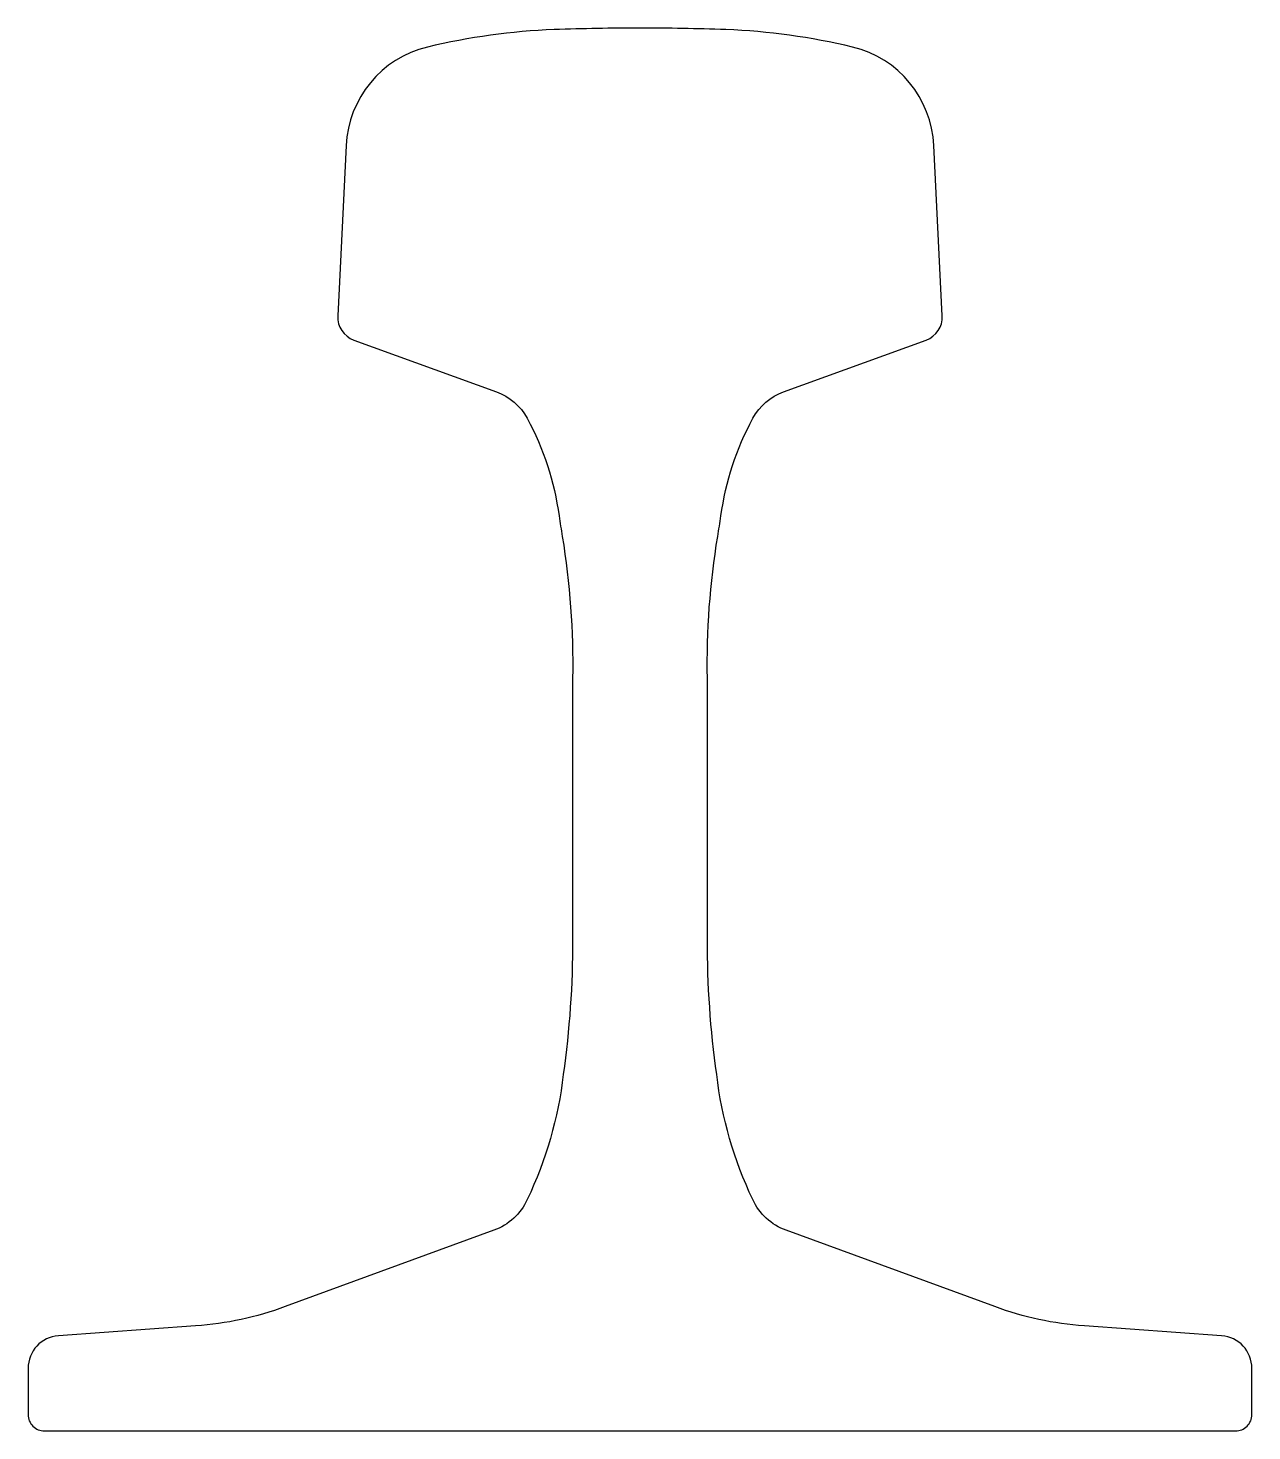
# Model space of a CAD drawing. Header units: metres. Extents: x -0.067 to 0.067, y -0.155 to 0.
import ezdxf

# ---------------------------------------------------------------- set-up
doc = ezdxf.new("R2010")
doc.units = ezdxf.units.M
doc.layers.add('3D_Skinne_XS_Steel01', color=253, linetype='Continuous')

msp = doc.modelspace()

# ---------------------------------------------------------------- linework, layer by layer
at = {"layer": '3D_Skinne_XS_Steel01'}
msp.add_lwpolyline([(0.06558, -0.15451, 0.414214), (0.06738, -0.15272), (0.06738, -0.14761, 0.393479), (0.06404, -0.14403), (0.04893, -0.14295, -0.070618), (0.03906, -0.14082), (0.0161, -0.13241, -0.204143), (0.01242, -0.12902, -0.08183), (0.00845, -0.11526, -0.034618), (0.00742, -0.10039), (0.00742, -0.07164, -0.044886), (0.00856, -0.05599, 0.003018), (0.00892, -0.05373, -0.090653), (0.01244, -0.04298, -0.183232), (0.01581, -0.04007), (0.03151, -0.03437, 0.329109), (0.03328, -0.0317), (0.03235, -0.01294, 0.334355), (0.02341, -0.0021, 0.049202), (0.00944, -0.00017, 0.008752), (0.00001, 0, 0.008752), (-0.00943, -0.00017, 0.049202), (-0.0234, -0.0021, 0.334355), (-0.03234, -0.01294), (-0.03327, -0.0317, 0.329109), (-0.0315, -0.03437), (-0.0158, -0.04007, -0.183232), (-0.01242, -0.04298, -0.090653), (-0.00891, -0.05373, 0.003018), (-0.00855, -0.05599, -0.044886), (-0.00741, -0.07164), (-0.00741, -0.10039, -0.034618), (-0.00844, -0.11526, -0.08183), (-0.01241, -0.12902, -0.204143), (-0.01609, -0.13241), (-0.03905, -0.14082, -0.070618), (-0.04892, -0.14295), (-0.06403, -0.14403, 0.393479), (-0.06737, -0.14761), (-0.06737, -0.15272, 0.414214), (-0.06557, -0.15451)], format="xyb", close=True, dxfattribs=at)

doc.saveas('drawing.dxf')
